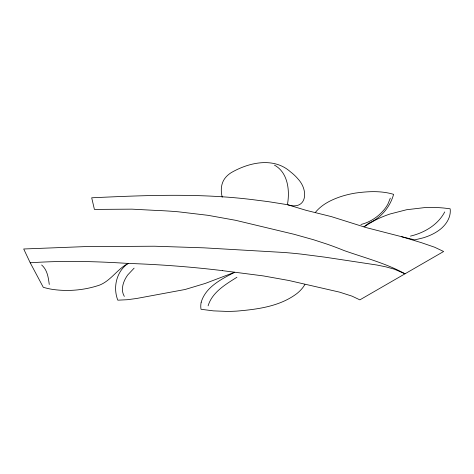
<?xml version="1.0" encoding="UTF-8"?>
<svg xmlns="http://www.w3.org/2000/svg" width="474" height="474" viewBox="0 0 474 474"><rect width="100%" height="100%" fill="white"/><g stroke="black" fill="none" stroke-linecap="round" stroke-linejoin="round"><path stroke-width="0.71" d="M287.522 204.075C289.898 190.376 287.937 172.477 274.464 165.13M208.104 305.831C212.174 292.227 225.63 284.37 236.935 277.249M201.189 302.222C205.686 286.865 221.595 279.032 234.754 272.224L263.319 275.909L288.838 280.484L339.532 292.126L352.064 296.161L359.867 299.864L443.64 251.498L434.569 247.203L421.374 242.67L401.751 236.739L366.384 227.644L331.421 216.63L306.109 210.332L287.522 204.703L269.902 201.894A299.207 172.743 0 0 0 257.785 200.318C202.635 192.865 147.059 195.229 91.695 197.794L94.415 209.413L131.914 209.147L154.797 210.355A276.472 159.619 0 0 1 178.39 211.807L208.027 215.32L235.537 220.286L294.01 234.274L313.427 239.708L326.977 244.11A271.294 156.627 0 0 1 344.094 250.556C364.553 257.809 385.907 263.23 405.015 273.794L394.255 269.161L385.866 266.85L376.712 264.99L324.714 257.133L301.097 254.094A362.474 209.271 0 0 0 284.667 252.518L203.885 247.837L154.483 246.219L84.325 246.64L23.7 248.986L30.229 262.803L43.282 287.297A48.135 27.788 0 0 0 52.365 289.371C68.132 291.67 84.568 290.218 99.647 285.081C111.029 280.495 117.41 269.007 128.14 263.431A631.001 364.305 0 0 1 222.371 270.618M390.327 198.108L387.916 204.069A77.849 44.947 0 0 1 383.857 210.018C377.968 217.051 369.868 222.247 360.957 224.486M444.725 211.925C437.988 224.836 424.283 232.853 410.454 236.111M304.93 284.471L303.354 286.889A58.705 33.891 0 0 1 297.008 293.471C279.879 306.477 257.66 309.303 236.846 311.104A99.374 57.372 0 0 1 226.732 311.4L213.472 310.873L201.029 309.285A54.113 31.243 0 0 1 201.189 302.222M315.263 212.553C321.781 204.377 331.569 199.661 341.304 196.449A66.751 38.542 0 0 1 355.287 193.096C367.931 191.312 381.22 190.631 393.592 194.34C390.132 206.996 381.031 217.969 368.873 223.088C357.781 231.431 367.723 224.024 375.835 219.877A89.918 51.915 0 0 1 390.12 213.975L406.55 209.745L424.574 207.612A77.369 44.669 0 0 1 443.658 208.015L450.164 208.785C451.361 218.36 444.671 226.868 436.945 231.668A49.391 28.517 0 0 1 423.264 237.835L414.809 239.88L401.751 236.739M134.124 268.142L127.773 274.896A72.178 41.671 0 0 0 124.496 280.495C122.239 285.425 121.356 291.575 124.33 296.404M30.229 262.803C62.823 260.51 95.558 261.346 128.14 263.431C116.462 271.341 112.776 287.357 117.807 300.178L127.287 299.716L136.5 298.502L185.073 289.496L205.313 283.411L234.754 272.224L222.365 270.636M287.522 204.703C306.69 210.859 309.078 190.767 298.051 179.006A73.589 42.488 0 0 0 290.521 171.878C273.67 156.722 248.72 162.44 231.034 172.761A35.431 20.459 0 0 0 225.956 177.063C220.997 182.431 220.404 190.382 222.247 197.166M41.653 265.002C47.341 269.854 48.336 277.521 49.266 284.471"/></g></svg>
